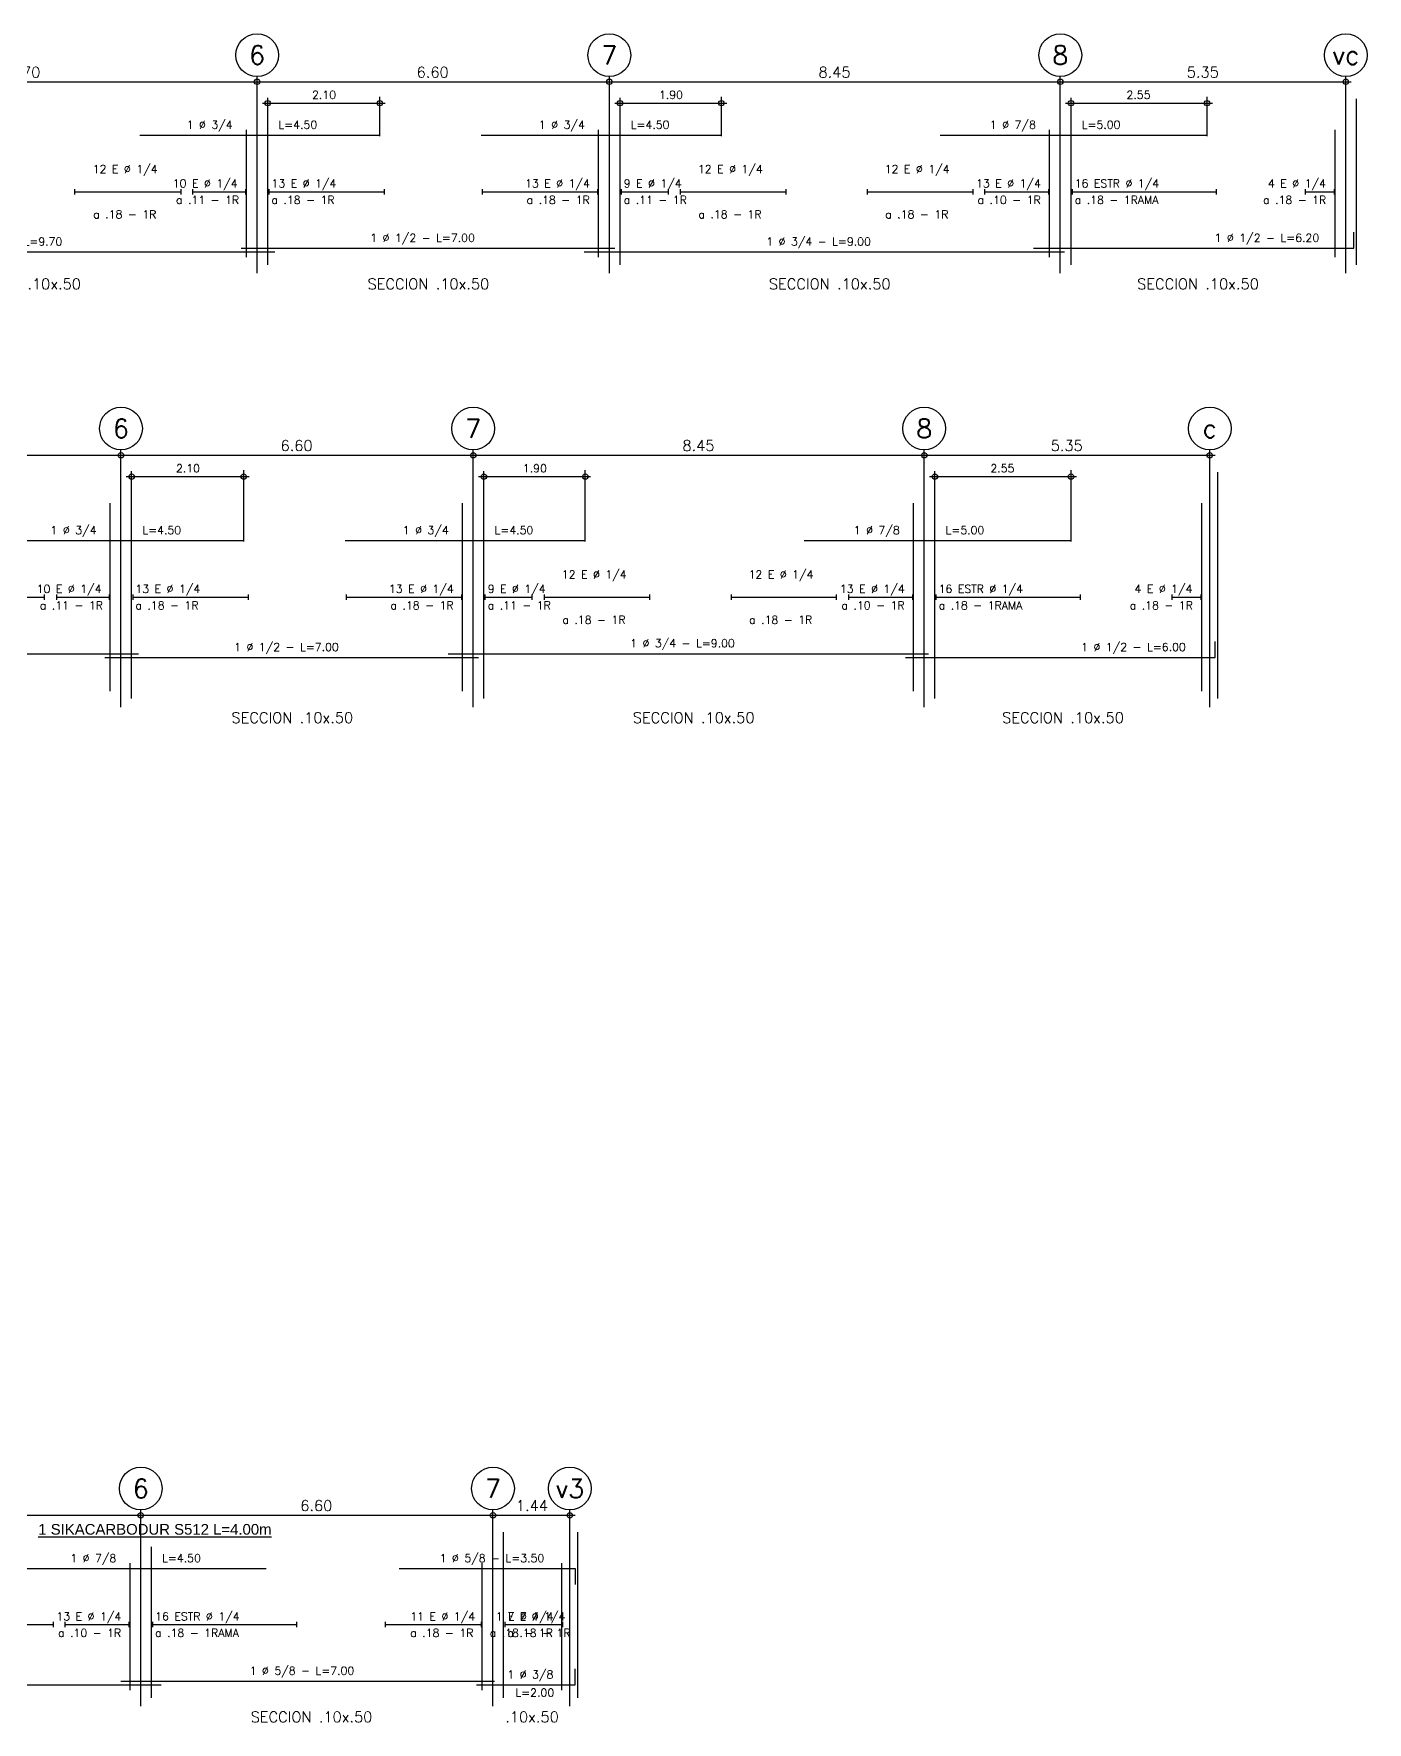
# Model space of a CAD drawing. Header units: millimetres. Extents: x 1 to 301, y -42 to 59.
# Drawn here: x 124.07 to 149.05, y 25.61 to 57.26 of the extents above; entities that cross this region are included whole.
import ezdxf
from ezdxf.enums import TextEntityAlignment as Align

# ---------------------------------------------------------------- set-up
doc = ezdxf.new("R2010")
doc.units = ezdxf.units.MM
doc.header["$LTSCALE"] = 0.0003
doc.header["$PDMODE"] = 34
doc.header["$PDSIZE"] = 0.1
doc.layers.add('SIM-ACHURADOS', color=8, linetype='Continuous')
doc.layers.add('SIM-FIBRACARB', color=4, linetype='Continuous')
doc.styles.add('ARIAL EE', font='arial.ttf')
doc.styles.add('P140', font='SIMPLEX', dxfattribs={"height": 0.35})
doc.styles.add('P60', font='SIMPLEX', dxfattribs={"height": 0.16})
doc.styles.add('P80', font='SIMPLEX', dxfattribs={"height": 0.2})

msp = doc.modelspace()

# ---------------------------------------------------------------- linework, layer by layer
at = {"layer": 'SIM-ACHURADOS'}
for p, q in [((97.66, 56.361), (148.65, 56.361)), ((128.25, 52.771), (128.25, 56.461)), ((134.85, 52.771), (134.85, 56.461)), ((143.3, 52.771), (143.3, 56.461)), ((148.65, 52.771), (148.65, 56.461)), ((128.45, 52.931), (128.45, 56.041)), ((130.55, 55.341), (130.55, 56.081)), ((135.05, 52.931), (135.05, 56.041)), ((136.95, 55.341), (136.95, 56.081)), ((143.5, 52.931), (143.5, 56.041)), ((146.05, 55.341), (146.05, 56.081)), ((148.85, 52.931), (148.85, 56.041)), ((128.45, 55.961), (130.55, 55.961)), ((135.05, 55.961), (136.95, 55.961)), ((143.5, 55.961), (146.05, 55.961)), ((128.05, 53.071), (128.05, 55.461)), ((134.65, 53.071), (134.65, 55.461)), ((143.1, 53.071), (143.1, 55.461)), ((148.45, 53.071), (148.45, 55.461)), ((126.05, 55.361), (130.55, 55.361)), ((132.45, 55.361), (136.95, 55.361)), ((141.05, 55.361), (146.05, 55.361)), ((124.83, 54.351), (124.83, 54.251)), ((124.83, 54.301), (126.82, 54.301)), ((126.82, 54.351), (126.82, 54.251)), ((127.04, 54.351), (127.04, 54.251)), ((127.04, 54.301), (128.03, 54.301)), ((128.03, 54.351), (128.03, 54.251)), ((128.47, 54.351), (128.47, 54.251)), ((128.47, 54.301), (130.63, 54.301)), ((130.63, 54.351), (130.63, 54.251)), ((132.47, 54.351), (132.47, 54.251)), ((132.47, 54.301), (134.63, 54.301)), ((134.63, 54.351), (134.63, 54.251)), ((135.07, 54.351), (135.07, 54.251)), ((135.07, 54.301), (135.95, 54.301)), ((135.95, 54.351), (135.95, 54.251)), ((136.18, 54.351), (136.18, 54.251)), ((136.18, 54.301), (138.16, 54.301)), ((138.16, 54.351), (138.16, 54.251)), ((139.68, 54.351), (139.68, 54.251)), ((139.68, 54.301), (141.66, 54.301)), ((141.66, 54.351), (141.66, 54.251)), ((141.88, 54.351), (141.88, 54.251)), ((141.88, 54.301), (143.08, 54.301)), ((143.08, 54.351), (143.08, 54.251)), ((143.52, 54.351), (143.52, 54.251)), ((143.52, 54.301), (146.22, 54.301)), ((146.22, 54.351), (146.22, 54.251)), ((147.89, 54.351), (147.89, 54.251)), ((147.89, 54.301), (148.43, 54.301)), ((148.43, 54.351), (148.43, 54.251)), ((148.8, 53.241), (148.8, 53.541)), ((127.95, 53.241), (134.95, 53.241)), ((142.8, 53.241), (148.8, 53.241)), ((118.88, 53.171), (128.58, 53.171)), ((134.38, 53.171), (143.38, 53.171)), ((125.7, 44.641), (125.7, 49.461)), ((132.3, 44.641), (132.3, 49.461)), ((140.75, 44.641), (140.75, 49.461)), ((146.1, 44.641), (146.1, 49.461)), ((81.2, 49.361), (146.1, 49.361)), ((128, 47.741), (128, 49.081)), ((134.4, 47.741), (134.4, 49.081)), ((143.5, 47.741), (143.5, 49.081)), ((125.9, 44.801), (125.9, 49.041)), ((125.9, 48.961), (128, 48.961)), ((132.5, 44.801), (132.5, 49.041)), ((132.5, 48.961), (134.4, 48.961)), ((140.95, 44.801), (140.95, 49.041)), ((140.95, 48.961), (143.5, 48.961)), ((146.25, 44.801), (146.25, 49.041)), ((125.5, 44.941), (125.5, 48.461)), ((132.1, 44.941), (132.1, 48.461)), ((140.55, 44.941), (140.55, 48.461)), ((145.95, 44.941), (145.95, 48.461)), ((123.5, 47.761), (128, 47.761)), ((129.9, 47.761), (134.4, 47.761)), ((138.5, 47.761), (143.5, 47.761)), ((122.28, 46.701), (124.26, 46.701)), ((124.26, 46.751), (124.26, 46.651)), ((124.49, 46.751), (124.49, 46.651)), ((124.49, 46.701), (125.48, 46.701)), ((125.48, 46.751), (125.48, 46.651)), ((125.92, 46.751), (125.92, 46.651)), ((125.92, 46.701), (128.08, 46.701)), ((128.08, 46.751), (128.08, 46.651)), ((129.92, 46.751), (129.92, 46.651)), ((129.92, 46.701), (132.08, 46.701)), ((132.08, 46.751), (132.08, 46.651)), ((132.52, 46.751), (132.52, 46.651)), ((132.52, 46.701), (133.4, 46.701)), ((133.4, 46.751), (133.4, 46.651)), ((133.63, 46.751), (133.63, 46.651)), ((133.63, 46.701), (135.6, 46.701)), ((135.6, 46.751), (135.6, 46.651)), ((137.13, 46.751), (137.13, 46.651)), ((137.13, 46.701), (139.1, 46.701)), ((139.1, 46.751), (139.1, 46.651)), ((139.33, 46.751), (139.33, 46.651)), ((139.33, 46.701), (140.53, 46.701)), ((140.53, 46.751), (140.53, 46.651)), ((140.97, 46.751), (140.97, 46.651)), ((140.97, 46.701), (143.67, 46.701)), ((143.67, 46.751), (143.67, 46.651)), ((145.39, 46.751), (145.39, 46.651)), ((145.39, 46.701), (145.93, 46.701)), ((145.93, 46.751), (145.93, 46.651)), ((116.53, 45.641), (126.03, 45.641)), ((131.83, 45.641), (140.83, 45.641)), ((146.2, 45.571), (146.2, 45.871)), ((125.4, 45.571), (132.4, 45.571)), ((140.4, 45.571), (146.2, 45.571)), ((112.61, 29.491), (134.11, 29.491)), ((126.07, 25.911), (126.07, 29.591)), ((132.67, 25.911), (132.67, 29.591)), ((134.11, 25.911), (134.11, 29.591)), ((132.87, 26.071), (132.87, 29.171)), ((134.26, 26.071), (134.26, 29.171)), ((126.27, 26.071), (126.27, 28.897)), ((123.92, 28.491), (128.42, 28.491)), ((125.87, 26.211), (125.87, 28.591)), ((130.91, 28.491), (134.21, 28.491)), ((132.47, 26.211), (132.47, 28.591)), ((133.96, 26.211), (133.96, 28.591)), ((134.21, 28.491), (134.21, 28.191)), ((122.45, 27.441), (124.43, 27.441)), ((124.43, 27.491), (124.43, 27.391)), ((124.65, 27.491), (124.65, 27.391)), ((124.65, 27.441), (125.85, 27.441)), ((125.85, 27.491), (125.85, 27.391)), ((126.29, 27.491), (126.29, 27.391)), ((126.29, 27.441), (128.99, 27.441)), ((128.99, 27.491), (128.99, 27.391)), ((130.65, 27.491), (130.65, 27.391)), ((130.65, 27.441), (132.45, 27.441)), ((132.45, 27.491), (132.45, 27.391)), ((132.89, 27.491), (132.89, 27.391)), ((132.89, 27.441), (133.97, 27.441)), ((133.96, 27.491), (133.96, 27.391)), ((133.96, 27.491), (133.96, 27.391)), ((133.96, 27.441), (133.96, 27.441)), ((133.97, 27.491), (133.97, 27.391)), ((134.21, 26.311), (134.21, 26.611)), ((117.15, 26.311), (126.45, 26.311)), ((125.7, 26.381), (132.7, 26.381)), ((132.36, 26.311), (134.21, 26.311))]:
    msp.add_line(p, q, dxfattribs=at)
for centre in [(128.25, 56.861), (134.85, 56.861), (143.3, 56.861), (148.65, 56.861), (125.7, 49.861), (132.3, 49.861), (140.75, 49.861), (146.1, 49.861), (126.07, 29.991), (132.67, 29.991), (134.11, 29.991)]:
    msp.add_circle(centre, 0.4, dxfattribs=at)
for p in [(128.25, 56.361), (134.85, 56.361), (143.3, 56.361), (148.65, 56.361), (128.45, 55.961), (130.55, 55.961), (135.05, 55.961), (136.95, 55.961), (143.5, 55.961), (146.05, 55.961), (125.7, 49.361), (132.3, 49.361), (140.75, 49.361), (146.1, 49.361), (125.9, 48.961), (128, 48.961), (132.5, 48.961), (134.4, 48.961), (140.95, 48.961), (143.5, 48.961), (126.07, 29.491), (132.67, 29.491), (134.11, 29.491)]:
    msp.add_point(p, dxfattribs=at)

# ---------------------------------------------------------------- texts
at = {"layer": 'SIM-ACHURADOS', "style": 'P140'}
for s, p in [('6', (128.25, 56.861)), ('7', (134.85, 56.861)), ('8', (143.3, 56.861)), ('vc', (148.65, 56.861)), ('6', (125.7, 49.861)), ('7', (132.3, 49.861)), ('8', (140.75, 49.861)), ('c', (146.1, 49.861)), ('6', (126.07, 29.991)), ('7', (132.67, 29.991)), ('v3', (134.11, 29.991))]:
    msp.add_text(s, height=0.35, dxfattribs=at).set_placement(p, align=Align.MIDDLE)
at = {"layer": 'SIM-ACHURADOS'}
for s, height, style, p in [('8.70', 0.2, 'P80', (123.59, 56.441)), ('6.60', 0.2, 'P80', (131.24, 56.441)), ('8.45', 0.2, 'P80', (138.77, 56.441)), ('5.35', 0.2, 'P80', (145.67, 56.441)), ('2.10', 0.15, 'P60', (129.28, 56.041)), ('1.90', 0.15, 'P60', (135.78, 56.041)), ('2.55', 0.15, 'P60', (144.54, 56.041)), ('1 %%c 3/4', 0.15, 'P60', (126.93, 55.481)), ('L=4.50', 0.15, 'P60', (128.65, 55.481)), ('1 %%c 3/4', 0.15, 'P60', (133.53, 55.481)), ('L=4.50', 0.15, 'P60', (135.25, 55.481)), ('1 %%c 7/8', 0.15, 'P60', (141.98, 55.481)), ('L=5.00', 0.15, 'P60', (143.7, 55.481)), ('12 E %%c 1/4', 0.15, 'P60', (125.17, 54.651)), ('12 E %%c 1/4', 0.15, 'P60', (136.51, 54.651)), ('12 E %%c 1/4', 0.15, 'P60', (140.01, 54.651)), ('10 E %%c 1/4', 0.15, 'P60', (126.67, 54.381)), ('13 E %%c 1/4', 0.15, 'P60', (128.52, 54.381)), ('13 E %%c 1/4', 0.15, 'P60', (133.27, 54.381)), ('9 E %%c 1/4', 0.15, 'P60', (135.12, 54.381)), ('13 E %%c 1/4', 0.15, 'P60', (141.72, 54.381)), ('16 ESTR %%c 1/4', 0.15, 'P60', (143.57, 54.381)), ('4 E %%c 1/4', 0.15, 'P60', (147.19, 54.381)), ('a .11 - 1R', 0.15, 'P60', (126.73, 54.071)), ('a .18 - 1R', 0.15, 'P60', (128.52, 54.071)), ('a .18 - 1R', 0.15, 'P60', (133.3, 54.071)), ('a .11 - 1R', 0.15, 'P60', (135.12, 54.071)), ('a .10 - 1R', 0.15, 'P60', (141.75, 54.071)), ('a .18 - 1RAMA', 0.15, 'P60', (143.57, 54.071)), ('a .18 - 1R', 0.15, 'P60', (147.1, 54.071)), ('a .18 - 1R', 0.15, 'P60', (125.18, 53.801)), ('a .18 - 1R', 0.15, 'P60', (136.52, 53.801)), ('a .18 - 1R', 0.15, 'P60', (140.02, 53.801)), ('1 %%c 1/2 - L=7.00', 0.15, 'P60', (130.37, 53.361)), ('1 %%c 1/2 - L=6.20', 0.15, 'P60', (146.19, 53.361)), ('1 %%c 7/8 - L=9.70', 0.15, 'P60', (122.64, 53.291)), ('1 %%c 3/4 - L=9.00', 0.15, 'P60', (137.79, 53.291)), ('SECCION .10x.50', 0.2, 'P80', (122.67, 52.471)), ('SECCION .10x.50', 0.2, 'P80', (130.32, 52.471)), ('SECCION .10x.50', 0.2, 'P80', (137.84, 52.471)), ('SECCION .10x.50', 0.2, 'P80', (144.74, 52.471)), ('6.60', 0.2, 'P80', (128.69, 49.441)), ('8.45', 0.2, 'P80', (136.22, 49.441)), ('5.35', 0.2, 'P80', (143.12, 49.441)), ('2.10', 0.15, 'P60', (126.73, 49.041)), ('1.90', 0.15, 'P60', (133.23, 49.041)), ('2.55', 0.15, 'P60', (141.99, 49.041)), ('1 %%c 3/4', 0.15, 'P60', (124.38, 47.881)), ('L=4.50', 0.15, 'P60', (126.1, 47.881)), ('1 %%c 3/4', 0.15, 'P60', (130.98, 47.881)), ('L=4.50', 0.15, 'P60', (132.7, 47.881)), ('1 %%c 7/8', 0.15, 'P60', (139.43, 47.881)), ('L=5.00', 0.15, 'P60', (141.15, 47.881)), ('12 E %%c 1/4', 0.15, 'P60', (133.96, 47.051)), ('12 E %%c 1/4', 0.15, 'P60', (137.46, 47.051)), ('10 E %%c 1/4', 0.15, 'P60', (124.12, 46.781)), ('13 E %%c 1/4', 0.15, 'P60', (125.97, 46.781)), ('13 E %%c 1/4', 0.15, 'P60', (130.72, 46.781)), ('9 E %%c 1/4', 0.15, 'P60', (132.57, 46.781)), ('13 E %%c 1/4', 0.15, 'P60', (139.17, 46.781)), ('16 ESTR %%c 1/4', 0.15, 'P60', (141.02, 46.781)), ('4 E %%c 1/4', 0.15, 'P60', (144.69, 46.781)), ('a .11 - 1R', 0.15, 'P60', (124.18, 46.471)), ('a .18 - 1R', 0.15, 'P60', (125.97, 46.471)), ('a .18 - 1R', 0.15, 'P60', (130.75, 46.471)), ('a .11 - 1R', 0.15, 'P60', (132.57, 46.471)), ('a .10 - 1R', 0.15, 'P60', (139.2, 46.471)), ('a .18 - 1RAMA', 0.15, 'P60', (141.02, 46.471)), ('a .18 - 1R', 0.15, 'P60', (144.6, 46.471)), ('a .18 - 1R', 0.15, 'P60', (133.97, 46.201)), ('a .18 - 1R', 0.15, 'P60', (137.47, 46.201)), ('1 %%c 3/4 - L=9.00', 0.15, 'P60', (135.24, 45.761)), ('1 %%c 1/2 - L=7.00', 0.15, 'P60', (127.82, 45.691)), ('1 %%c 1/2 - L=6.00', 0.15, 'P60', (143.69, 45.691)), ('SECCION .10x.50', 0.2, 'P80', (127.77, 44.341)), ('SECCION .10x.50', 0.2, 'P80', (135.29, 44.341)), ('SECCION .10x.50', 0.2, 'P80', (142.21, 44.341)), ('6.60', 0.2, 'P80', (129.06, 29.571)), ('1.44', 0.2, 'P80', (133.1, 29.571)), ('1 %%c 7/8', 0.15, 'P60', (124.75, 28.611)), ('L=4.50', 0.15, 'P60', (126.47, 28.611)), ('1 %%c 5/8 - L=3.50', 0.15, 'P60', (131.67, 28.611)), ('13 E %%c 1/4', 0.15, 'P60', (124.49, 27.521)), ('16 ESTR %%c 1/4', 0.15, 'P60', (126.34, 27.521)), ('11 E %%c 1/4', 0.15, 'P60', (131.12, 27.521)), ('1 E %%c 1/4', 0.15, 'P60', (132.72, 27.521)), ('7 E %%c 1/4', 0.15, 'P60', (132.94, 27.521)), ('a .10 - 1R', 0.15, 'P60', (124.52, 27.211)), ('a .18 - 1RAMA', 0.15, 'P60', (126.34, 27.211)), ('a .18 - 1R', 0.15, 'P60', (131.12, 27.211)), ('a .18 - 1R', 0.15, 'P60', (132.61, 27.211)), ('a .18 - 1R', 0.15, 'P60', (132.94, 27.211)), ('1 %%c 5/8 - L=7.00', 0.15, 'P60', (128.11, 26.501)), ('1 %%c 3/8', 0.15, 'P60', (132.94, 26.431)), ('L=2.00', 0.15, 'P60', (133.09, 26.091)), ('SECCION .10x.50', 0.2, 'P80', (128.13, 25.611)), ('.10x.50', 0.2, 'P80', (132.9, 25.611))]:
    msp.add_text(s, height=height, dxfattribs=dict(at, style=style)).set_placement(p)
at = {"layer": 'SIM-FIBRACARB', "insert": (124.15, 29.327), "char_height": 0.2, "attachment_point": 1, "style": 'ARIAL EE'}
msp.add_mtext_dynamic_manual_height_columns('{\\L1 SIKACARBODUR S512 L=4.00m}', width=4.61317, gutter_width=0.005, heights=[0], dxfattribs=at)

doc.saveas('drawing.dxf')
